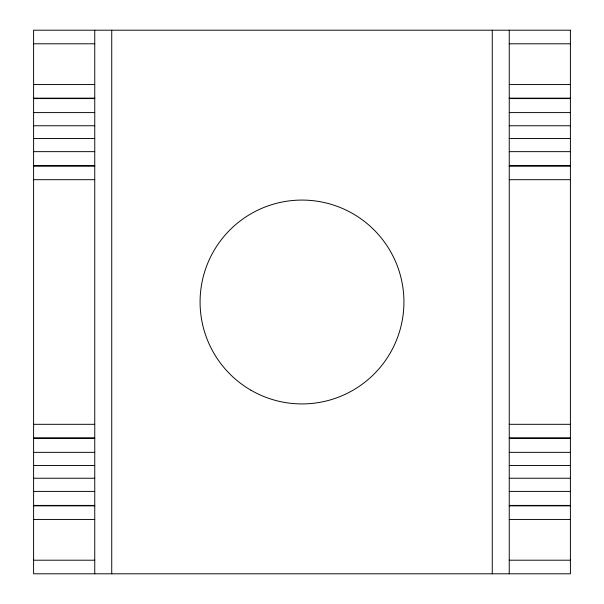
<?xml version="1.0" encoding="UTF-8"?>
<svg xmlns="http://www.w3.org/2000/svg" width="604" height="604" viewBox="0 0 604 604"><rect width="100%" height="100%" fill="white"/><g stroke="black" fill="none" stroke-linecap="round" stroke-linejoin="round"><path stroke-width="0.91" d="M33.598 43.79L94.752 43.79M509.248 43.79L570.403 43.79M33.598 84.56L94.752 84.56M509.248 84.56L570.403 84.56M33.598 98.15L94.752 98.15M509.248 98.15L570.403 98.15M33.598 98.588L94.752 98.588M509.248 98.588L570.403 98.588M33.598 112.601L94.752 112.601M509.248 112.601L570.403 112.601M33.598 125.76L94.752 125.76M509.248 125.76L570.403 125.76M33.598 138.49L94.752 138.49M509.248 138.49L570.403 138.49M33.598 151.649L94.752 151.649M509.248 151.649L570.403 151.649M33.598 165.662L94.752 165.662M509.248 165.662L570.403 165.662M33.598 166.1L94.752 166.1M509.248 166.1L570.403 166.1M33.598 179.69L94.752 179.69M509.248 179.69L570.403 179.69M33.598 424.31L94.752 424.31M509.248 424.31L570.403 424.31M33.598 437.9L94.752 437.9M509.248 437.9L570.403 437.9M33.598 438.338L94.752 438.338M509.248 438.338L570.403 438.338M33.598 452.351L94.752 452.351M509.248 452.351L570.403 452.351M33.598 465.51L94.752 465.51M509.248 465.51L570.403 465.51M33.598 478.24L94.752 478.24M509.248 478.24L570.403 478.24M33.598 491.399L94.752 491.399M509.248 491.399L570.403 491.399M33.598 505.412L94.752 505.412M509.248 505.412L570.403 505.412M33.598 505.85L94.752 505.85M509.248 505.85L570.403 505.85M33.598 519.44L94.752 519.44M509.248 519.44L570.403 519.44M33.598 560.21L94.752 560.21M509.248 560.21L570.403 560.21M509.248 30.2L509.248 573.8M492.26 30.2L492.26 573.8M111.74 30.2L111.74 573.8M94.752 30.2L94.752 573.8M570.403 30.2L33.598 30.2L33.598 573.8L570.403 573.8L570.403 30.2M251.037 390.267A101.925 101.925 0 0 0 403.925 302A101.925 101.925 0 0 0 251.037 213.733A101.925 101.925 0 0 0 251.037 390.267"/></g></svg>
